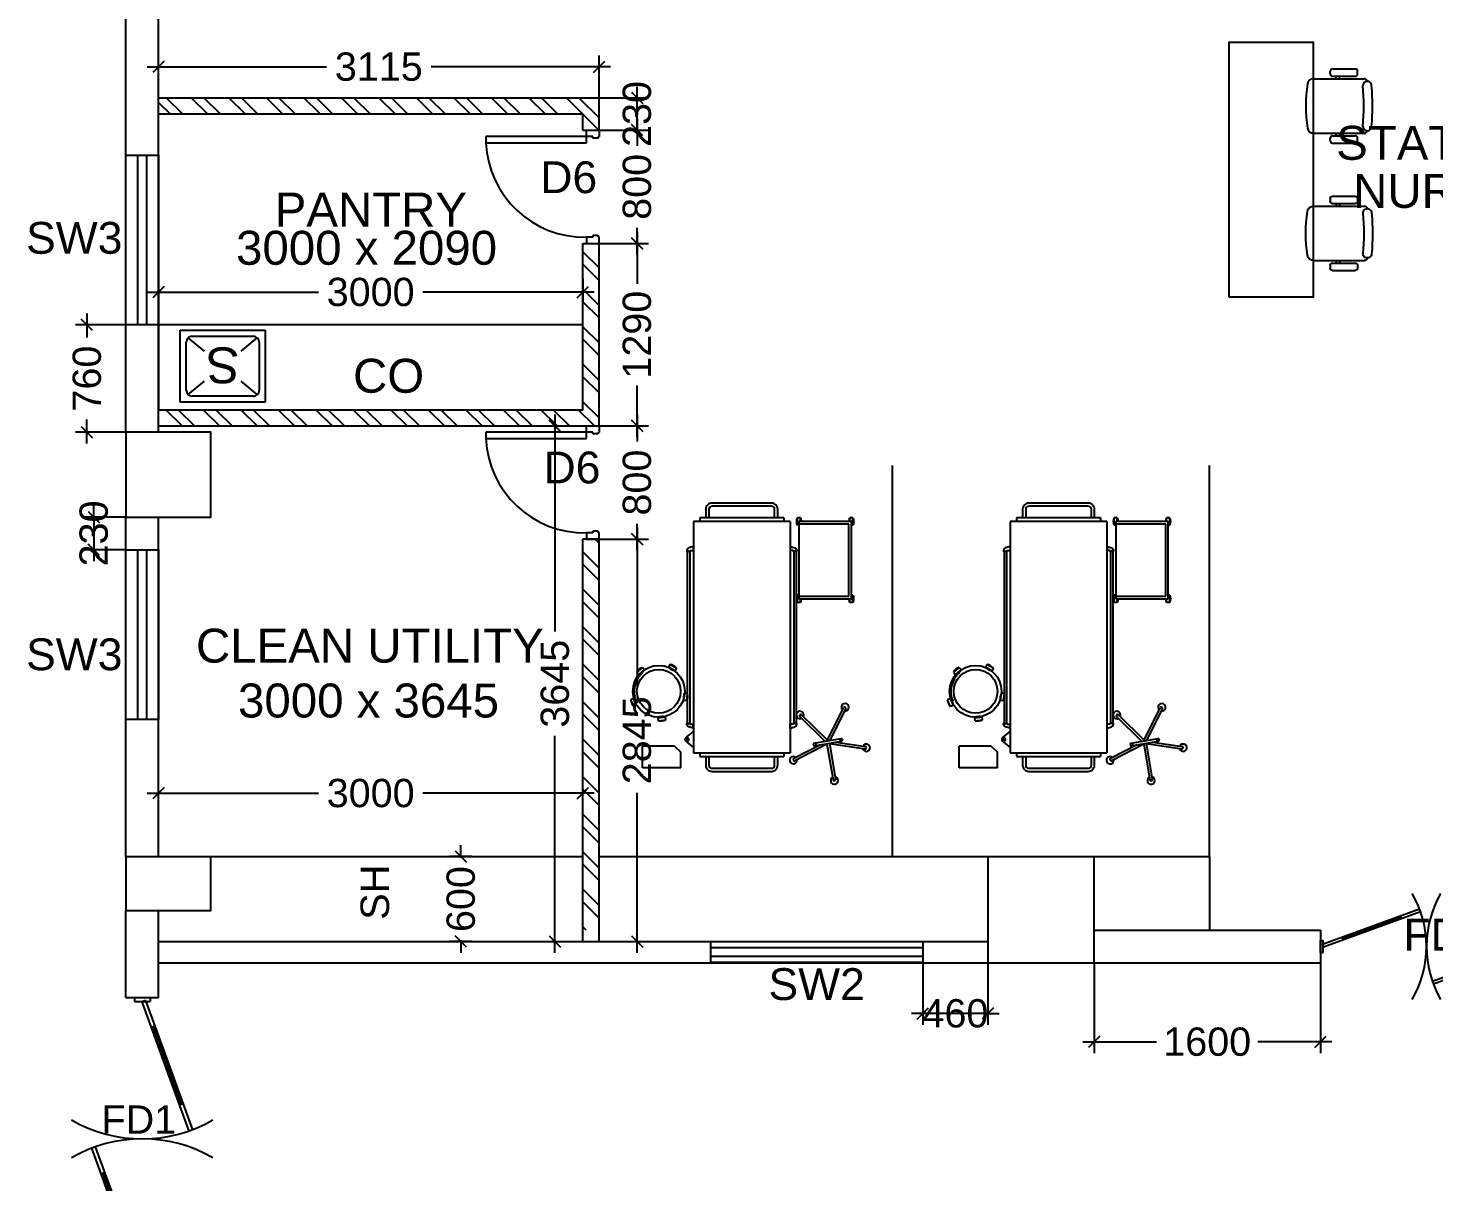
# Model space of a CAD drawing. Extents: x 7897917 to 8423973, y -6487334 to -6173396.
# Drawn here: x 7997062 to 8007001, y -6349780 to -6341623 of the extents above; entities that cross this region are included whole.
import ezdxf
from ezdxf.enums import TextEntityAlignment as Align

# ---------------------------------------------------------------- set-up
doc = ezdxf.new("R2010")
doc.units = 0
doc.header["$LTSCALE"] = 600
doc.header["$MEASUREMENT"] = 0
doc.header["$PDMODE"] = 35
doc.layers.get('0').update_dxf_attribs({"linetype": 'CONTINUOUS'})
doc.layers.get('Defpoints').update_dxf_attribs({"linetype": 'CONTINUOUS'})
for name, color, linetype in [('Beds', 33, 'CONTINUOUS'), ('Counter', 7, 'CONTINUOUS'), ('DOOR', 32, 'CONTINUOUS'), ('Fire Door', 10, 'CONTINUOUS'), ('FURN', 32, 'CONTINUOUS'), ('furniture', 33, 'CONTINUOUS'), ('joinery', 7, 'CONTINUOUS'), ('LA-column', 3, 'CONTINUOUS'), ('LOADING', 140, 'CONTINUOUS'), ('PARTI', 21, 'CONTINUOUS'), ('Parti Hat', 35, 'CONTINUOUS'), ('Room Dim', 1, 'CONTINUOUS'), ('Shleves', 7, 'CONTINUOUS'), ('Sink', 10, 'CONTINUOUS'), ('TEXT', 6, 'CONTINUOUS'), ('Walls', 7, 'CONTINUOUS'), ('WIN', 151, 'CONTINUOUS'), ('Window', 4, 'CONTINUOUS'), ('Working Dim', 5, 'CONTINUOUS')]:
    doc.layers.add(name, color=color, linetype=linetype)
doc.styles.add('ari', font='arial.ttf')
doc.styles.add('ARIAL', font='arial.ttf')
doc.linetypes.add('ZIGZAG', pattern='A,0.0001,-0.2,[131,ltypeshp.shx,S=0.2,R=0,X=-0.2,Y=0],-0.4,[131,ltypeshp.shx,S=0.2,R=180,X=0.2,Y=0],-0.2', length=0.8001)
doc.dimstyles.new('int. dim', dxfattribs={"dimtxt": 450, "dimasz": 80, "dimexe": 80, "dimexo": 0, "dimgap": 70, "dimtad": 0, "dimdec": 0, "dimzin": 12, "dimdsep": 46, "dimtxsty": 'ari', "dimblk": 'OBLIQUE', "dimcen": 2, "dimdle": 80, "dimclrd": 256, "dimclre": 256, "dimclrt": 6, "dimadec": 0, "dimazin": 0, "dimtfac": 1, "dimtdec": 0, "dimtix": 1, "dimtmove": 2, "dimatfit": 3, "dimfxl": 1, "dimtolj": 1, "dimtzin": 0, "dimlwd": -1, "dimlwe": -1, "dimarcsym": 0})

# ---------------------------------------------------------------- blocks, each defined once
blk = doc.blocks.new('A$C15456D16')
at = {"layer": 'Fire Door'}
for p, q in [((969.1, -3.6), (55.6, 329)), ((969.1, -3.6), (55.6, 329)), ((969.2, -3.6), (55.6, 329)), ((978.6, 22.6), (65.1, 355.1)), ((978.6, 22.6), (65.1, 355.1)), ((978.7, 22.6), (65.1, 355.1)), ((247.8, 288.6), (238.3, 262.5)), ((247.8, 288.6), (238.3, 262.5)), ((247.8, 288.6), (238.3, 262.5)), ((791.2, 76), (243, 275.5)), ((791.2, 76), (243, 275.5)), ((791.2, 76), (243, 275.5)), ((-1000, 55.6), (-972.2, 55.6)), ((-1000, -55.6), (-1000, 55.6)), ((-1000, 55.6), (-972.2, 55.6)), ((-1000, -55.6), (-1000, 55.6)), ((-1000, 55.6), (-972.2, 55.6)), ((-1000, -55.6), (-1000, 55.6)), ((-978.6, -22.6), (-969.1, 3.6)), ((-978.6, -22.6), (-969.1, 3.6)), ((-978.6, -22.6), (-969.1, 3.6)), ((-972.2, -55.6), (-972.2, 55.6)), ((-972.2, -55.6), (-972.2, 55.6)), ((-972.2, -55.6), (-972.2, 55.6)), ((-969.1, 3.6), (-55.6, -329)), ((-969.1, 3.6), (-55.6, -329)), ((-969.1, 3.6), (-55.5, -329)), ((795.9, 89.1), (786.4, 63)), ((795.9, 89.1), (786.4, 63)), ((795.9, 89.1), (786.4, 63)), ((978.6, 22.6), (969.1, -3.6)), ((978.6, 22.6), (969.1, -3.6)), ((978.7, 22.6), (969.2, -3.6)), ((1000, 55.6), (972.2, 55.6)), ((972.2, -55.6), (972.2, 55.6)), ((1000, 55.6), (972.2, 55.6)), ((972.2, -55.6), (972.2, 55.6)), ((1000, 55.6), (972.2, 55.6)), ((972.2, -55.6), (972.2, 55.6)), ((1000, -55.6), (1000, 55.6)), ((1000, -55.6), (1000, 55.6)), ((1000, -55.6), (1000, 55.6)), ((-1000, -55.6), (-972.2, -55.6)), ((-1000, -55.6), (-972.2, -55.6)), ((-1000, -55.6), (-972.2, -55.6)), ((-978.6, -22.6), (-65.1, -355.1)), ((-978.6, -22.6), (-65.1, -355.1)), ((-978.6, -22.6), (-65, -355.1)), ((-795.9, -89.1), (-786.4, -63)), ((-795.9, -89.1), (-786.4, -63)), ((-795.9, -89.1), (-786.4, -63)), ((-791.2, -76), (-243, -275.5)), ((-791.2, -76), (-243, -275.5)), ((-791.2, -76), (-243, -275.5)), ((1000, -55.6), (972.2, -55.6)), ((1000, -55.6), (972.2, -55.6)), ((1000, -55.6), (972.2, -55.6)), ((-238.3, -262.5), (-247.8, -288.6)), ((-238.3, -262.5), (-247.8, -288.6)), ((-238.3, -262.5), (-247.8, -288.6))]:
    blk.add_line(p, q, dxfattribs=at)
at = {"layer": 'Fire Door', "extrusion": (0, 0, -1)}
for centre, major_axis, start_param, end_param in [((-1000, 0), (-1000, 0.1), 2.617886, 3.665084), ((-1000, 0), (-1000, 0.1), 2.617886, 3.665084), ((-1000, 0), (-1000, 0.1), 2.617886, 3.665084), ((1000, 0), (1000, 0.1), 2.618102, 3.665299), ((1000, 0), (1000, 0.1), 2.618102, 3.665299), ((1000, 0), (1000, 0.1), 2.618102, 3.665299)]:
    blk.add_ellipse(centre, major_axis=major_axis, ratio=1, start_param=start_param, end_param=end_param, dxfattribs=at)
blk = doc.blocks.new('1000')
at = {"layer": 'DOOR'}
for p, q in [((0, -100), (0, 0)), ((0, 0), (50, 0)), ((50, -100), (0, -100)), ((50, 0), (50, -2)), ((63, -49), (50, -49)), ((50, -49), (50, -100)), ((50, -100), (50, -901)), ((100, -100), (50, -100)), ((63, -13), (61, -13)), ((63, -13), (63, -49)), ((100, -901), (100, -100)), ((837, -13), (837, -49)), ((837, -13), (839, -13)), ((837, -49), (850, -49)), ((850, 0), (850, -2)), ((900, 0), (850, 0)), ((850, -49), (850, -100)), ((850, -100), (900, -100)), ((900, -100), (900, 0)), ((50, -901), (100, -901))]:
    blk.add_line(p, q, dxfattribs=at)
for centre, major_axis, start_param, end_param in [((50, -13), (-7.95, 7.95), 3.926991, 5.497787), ((850, -13), (7.95, 7.95), 0.785398, 2.356194)]:
    blk.add_ellipse(centre, major_axis=major_axis, ratio=1, start_param=start_param, end_param=end_param, dxfattribs=at)
at = {"layer": 'DOOR', "color": 145}
blk.add_ellipse((64, -115), major_axis=(-520, 590), ratio=1, start_param=2.464943, end_param=4.009476, dxfattribs=at)
blk = doc.blocks.new('A$C39DE205D')
at = {"layer": 'Sink'}
for p, q in [((-893, 0), (-893, 1510)), ((-893, 1510), (893, 1510)), ((893, 1510), (893, 0)), ((-767, 252), (-767, 1259)), ((-641, 1384), (641, 1384)), ((767, 1259), (767, 252)), ((893, 0), (-893, 0)), ((641, 126), (-641, 126))]:
    blk.add_line(p, q, dxfattribs=at)
at = {"layer": 'Sink', "color": 8}
for p, q in [((-726, 1351), (-386, 1072)), ((726, 1351), (386, 1072)), ((-386, 439), (-726, 159)), ((386, 439), (726, 159))]:
    blk.add_line(p, q, dxfattribs=at)
at = {"layer": 'Sink'}
for centre, major_axis, start_param, end_param in [((-641, 1259), (2, 126), 0.011958, 1.582755), ((641, 1259), (-2, 126), 4.700431, 6.271227), ((-641, 252), (-1, 126), 1.563194, 3.13399), ((641, 252), (0, 126), 3.142882, 4.713679)]:
    blk.add_ellipse(centre, major_axis=major_axis, ratio=1, start_param=start_param, end_param=end_param, dxfattribs=at)
at = {"layer": 'Sink', "style": 'ARIAL'}
blk.add_text('S', height=755, dxfattribs=at).set_placement((-356, 360, -108))
blk = doc.blocks.new('A$C56AE0732')
at = {"layer": 'Sink', "lineweight": 0, "xscale": 0.3361344542354345, "yscale": 0.3361344542354345, "zscale": 0.3361344542354345, "rotation": 90}
blk.add_blockref('A$C39DE205D', (0, 300.1), dxfattribs=at)
blk = doc.blocks.new('_Oblique')
at = {"color": 0, "linetype": 'ByBlock', "lineweight": -2}
blk.add_line((-0.5, -0.5), (0.5, 0.5), dxfattribs=at)
blk = doc.blocks.new('*D1740')
at = {"layer": 'Defpoints', "color": 0, "transparency": 16777216}
for p in [(7997983.8, -6343385.4, 13.3), (8000983.8, -6343393.9, 20.7), (7997983.8, -6343489.5)]:
    blk.add_point(p, dxfattribs=at)
at = {"layer": 'Working Dim', "transparency": 16777216}
for p, q in [((7997983.8, -6343385.4), (7997983.8, -6343569.5)), ((8000983.8, -6343393.9), (8000983.8, -6343569.5)), ((7997903.8, -6343489.5), (7999115.6, -6343489.5)), ((8001063.8, -6343489.5), (7999852, -6343489.5))]:
    blk.add_line(p, q, dxfattribs=at)
at = {"layer": 'Working Dim', "transparency": 16777216, "xscale": 80, "yscale": 80, "zscale": 80, "rotation": 180}
blk.add_blockref('_Oblique', (7997983.8, -6343489.5), dxfattribs=at)
at = {"layer": 'Working Dim', "transparency": 16777216, "xscale": 80, "yscale": 80, "zscale": 80}
blk.add_blockref('_Oblique', (8000983.8, -6343489.5), dxfattribs=at)
at = {"layer": 'Working Dim', "color": 6, "transparency": 16777216, "insert": (7999483.8, -6343489.5), "char_height": 200, "attachment_point": 5, "style": 'ari'}
blk.add_mtext('\\A1;3000', dxfattribs=at)
blk = doc.blocks.new('*D1745')
at = {"layer": 'Defpoints', "color": 0, "transparency": 16777216}
for p in [(8000983.8, -6347031.9), (7997983.8, -6347400.5, 20.7), (8000983.8, -6347400.5, 20.7)]:
    blk.add_point(p, dxfattribs=at)
at = {"layer": 'Working Dim', "transparency": 16777216}
for p, q in [((7997983.8, -6347400.5), (7997983.8, -6346951.9)), ((8000983.8, -6347400.5), (8000983.8, -6346951.9)), ((7997903.8, -6347031.9), (7999115.6, -6347031.9)), ((8001063.8, -6347031.9), (7999852, -6347031.9))]:
    blk.add_line(p, q, dxfattribs=at)
at = {"layer": 'Working Dim', "transparency": 16777216, "xscale": 80, "yscale": 80, "zscale": 80, "rotation": 180}
blk.add_blockref('_Oblique', (7997983.8, -6347031.9), dxfattribs=at)
at = {"layer": 'Working Dim', "transparency": 16777216, "xscale": 80, "yscale": 80, "zscale": 80}
blk.add_blockref('_Oblique', (8000983.8, -6347031.9), dxfattribs=at)
at = {"layer": 'Working Dim', "color": 6, "transparency": 16777216, "insert": (7999483.8, -6347031.9), "char_height": 200, "attachment_point": 5, "style": 'ari'}
blk.add_mtext('\\A1;3000', dxfattribs=at)
blk = doc.blocks.new('*D1746')
at = {"layer": 'Defpoints', "color": 0, "transparency": 16777216}
for p in [(8000444.4, -6344435.6, 20.7), (8000786.9, -6344435.6), (8000444.4, -6348080.3)]:
    blk.add_point(p, dxfattribs=at)
at = {"layer": 'Working Dim', "transparency": 16777216}
for p, q in [((8000786.9, -6344355.6), (8000786.9, -6345888.6)), ((8000444.4, -6344435.6), (8000866.9, -6344435.6)), ((8000786.9, -6348160.3), (8000786.9, -6346627.3)), ((8000444.4, -6348080.3), (8000866.9, -6348080.3))]:
    blk.add_line(p, q, dxfattribs=at)
at = {"layer": 'Working Dim', "transparency": 16777216, "xscale": 80, "yscale": 80, "zscale": 80}
for p, rotation in [((8000786.9, -6344435.6), 90), ((8000786.9, -6348080.3), 270)]:
    blk.add_blockref('_Oblique', p, dxfattribs=dict(at, rotation=rotation))
at = {"layer": 'Working Dim', "color": 6, "transparency": 16777216, "insert": (8000786.9, -6346257.9), "char_height": 200, "attachment_point": 5, "rotation": 90, "style": 'ari'}
blk.add_mtext('\\A1;3645', dxfattribs=at)
blk = doc.blocks.new('A$C3F1C328A')
at = {"layer": 'furniture'}
for p, q in [((354.9, 204.2), (-2.2, 204.2)), ((44.1, 238.5), (44.1, 256.7)), ((221, 273.8), (61.2, 273.8)), ((221, 221.3), (61.2, 221.3)), ((172.4, 204.2), (172.4, 221.3)), ((195.7, 204.2), (195.7, 221.3)), ((238.2, 238.5), (238.2, 256.7)), ((354.9, -181.9), (-2.2, -181.9)), ((172.4, -198.9), (172.4, -181.9)), ((195.7, -198.9), (195.7, -181.9)), ((44.1, -234.3), (44.1, -216.1)), ((221, -198.9), (61.2, -198.9)), ((221, -251.5), (61.2, -251.5)), ((238.2, -234.3), (238.2, -216.1))]:
    blk.add_line(p, q, dxfattribs=at)
at = {"layer": 'furniture', "extrusion": (0, 0, -1)}
for centre, major_axis, start_param, end_param in [((-2.2, 182.4), (-15.5, -15.5), 0.934239, 2.356194), ((61.2, 256.7), (-12.1, -12.1), 0.785398, 2.356194), ((61.2, 238.5), (12.1, -12.1), 0.785398, 2.356194), ((221, 256.7), (12.1, -12.1), 3.926991, 5.497787), ((221, 238.5), (-12.1, -12.1), 3.926991, 5.497787), ((354.9, 160.5), (-12.6, -41.9), 2.848497, 4.251168), ((1541.4, 11.3), (1599.3, -104.6), 2.986471, 3.166131), ((-24.1, 154.9), (21.7, -21.7), 2.356194, 5.497787), ((1554.9, 11.3), (11.3, -1554.9), 1.485446, 1.670638), ((-524.7, 11.2), (8.6, -935.9), 4.553487, 4.889738), ((-24.1, -132.5), (21.7, -21.7), 5.497787, 8.63938), ((-2.2, -160), (15.5, -15.5), 0.785398, 2.207354), ((354.9, -138.1), (0.5, -43.8), -1.391051, 0.011619), ((61.2, -216.1), (-12.1, -12.1), 0.785398, 2.356194), ((61.2, -234.3), (12.1, -12.1), 0.785398, 2.356194), ((221, -216.1), (12.1, -12.1), 3.926991, 5.497787), ((221, -234.3), (-12.1, -12.1), 3.926991, 5.497787)]:
    blk.add_ellipse(centre, major_axis=major_axis, ratio=1, start_param=start_param, end_param=end_param, dxfattribs=at)
blk = doc.blocks.new('HF12177-P')
for p, q in [((0, 0), (-0.172, 0.237)), ((0, 0), (0.172, 0.237)), ((-0.02, -0.007), (-0.189, 0.225)), ((0.02, -0.007), (0.189, 0.225)), ((-0.063, -0.027), (-0.295, -0.102)), ((-0.01, -0.031), (-0.289, -0.121)), ((-0.12, -0.015), (-0.12, -0.019)), ((-0.112, -0.007), (0.112, -0.007)), ((-0.112, -0.027), (0.112, -0.027)), ((-0.1, -0.007), (-0.1, -0.027)), ((-0.01, -0.031), (-0.01, -0.324)), ((0.01, -0.031), (0.01, -0.324)), ((0.01, -0.031), (0.289, -0.121)), ((0.063, -0.027), (0.295, -0.102)), ((0.1, -0.007), (0.1, -0.027)), ((0.12, -0.015), (0.12, -0.019))]:
    blk.add_line(p, q)
for centre, radius, start, end in [((-0.185, 0.238), 0.03, 325.4712, 286.5288), ((-0.182, 0.23), 0.008, 126.3733, 216), ((0, -0.017), 0.315, 125.6267, 126.3733), ((-0.179, 0.233), 0.008, 36, 125.6267), ((0.185, 0.238), 0.03, 253.4712, 214.5288), ((0.179, 0.233), 0.008, 54.3733, 144), ((0, -0.017), 0.315, 53.6267, 54.3733), ((0.182, 0.23), 0.008, 324, 53.6267), ((-0.3, -0.114), 0.03, 37.4712, 358.5288), ((-0.293, -0.11), 0.008, 108, 197.6267), ((0, -0.017), 0.315, 197.6267, 198.3733), ((-0.112, -0.015), 0.008, 90, 180), ((-0.112, -0.019), 0.008, 180, 270), ((0.112, -0.015), 0.008, 0, 90), ((0.112, -0.019), 0.008, 270, 0), ((0.3, -0.114), 0.03, 181.4712, 142.5288), ((0.293, -0.11), 0.008, 342.3733, 72), ((0, -0.017), 0.315, 341.6267, 342.3733), ((-0.291, -0.114), 0.008, 198.3733, 288), ((0.291, -0.114), 0.008, 252, 341.6267), ((0, -0.332), 0.03, 109.4712, 70.5288), ((-0.002, -0.324), 0.008, 180, 269.6267), ((0, -0.017), 0.315, 269.6267, 270.3733), ((0.002, -0.324), 0.008, 270.3733, 0)]:
    blk.add_arc(centre, radius, start, end)
blk = doc.blocks.new('HF10037A-P')
for p, q in [((-0.03, 0.413), (-0.03, 0.388)), ((0.03, 0.413), (-0.03, 0.413)), ((0.03, 0.388), (-0.03, 0.388)), ((0.03, 0.413), (0.03, 0.388)), ((-0.216, 0.279), (-0.23, 0.221)), ((-0.216, 0.279), (-0.192, 0.273)), ((-0.192, 0.273), (-0.206, 0.215)), ((0.191, 0.27), (0.215, 0.277)), ((0.191, 0.27), (0.209, 0.212)), ((0.191, 0.237), (0.2, 0.24)), ((0.215, 0.277), (0.233, 0.22)), ((-0.23, 0.221), (-0.206, 0.215)), ((0.209, 0.212), (0.233, 0.22)), ((-0.164, 0.006), (-0.149, 0.026)), ((-0.164, 0.006), (-0.116, -0.03)), ((-0.149, 0.026), (-0.101, -0.01)), ((0.096, -0.011), (0.146, 0.023)), ((0.111, 0.011), (0.116, 0.003)), ((0.111, -0.031), (0.16, 0.003)), ((0.16, 0.003), (0.146, 0.023)), ((-0.116, -0.03), (-0.101, -0.01)), ((0.111, -0.031), (0.096, -0.011))]:
    blk.add_line(p, q)
for radius in [0.21, 0.177]:
    blk.add_circle((0, 0.177), radius)
for centre, radius, start, end in [((0, 0.325), 0.0925, 71.0754, 108.9246), ((0, 0.475), 0.0925, 251.0754, 288.9246), ((-0.138, 0.229), 0.0925, 147.3419, 185.1912), ((-0.284, 0.265), 0.0925, 327.3419, 5.1912), ((0, 0.177), 0.2, 303.6037, 17.3657), ((0.284, 0.268), 0.0925, 178.8412, 216.6904), ((0.141, 0.222), 0.0925, 358.8412, 36.6904), ((-0.087, 0.058), 0.0925, 214.1875, 252.0368), ((-0.177, -0.062), 0.0925, 34.1875, 72.0368), ((0.171, -0.066), 0.0925, 105.5121, 143.3614), ((0.086, 0.058), 0.0925, 285.5121, 323.3614)]:
    blk.add_arc(centre, radius, start, end)
blk = doc.blocks.new('ME17678-P')
at = {"layer": 'furniture', "color": 21}
for p, q in [((-0.05, 0.175), (0.26, 0.175)), ((-0.05, 0.175), (-0.05, 0.05)), ((0.26, 0.175), (0.26, 0)), ((0, 0), (-0.05, 0.05)), ((0, 0), (0.26, 0))]:
    blk.add_line(p, q, dxfattribs=at)
blk = doc.blocks.new('A$C6969112B')
at = {"layer": 'furniture', "color": 8}
for p, q in [((521.2, 1792.5), (1116.3, 1792.5)), ((521.2, 1766.3), (521.2, 1792.5)), ((1116.3, 1766.3), (1116.3, 1792.5)), ((428.3, 1689), (477.6, 1728.6)), ((477.6, 1766.3), (1159.9, 1766.3)), ((477.6, 130.9), (477.6, 1766.3)), ((1159.9, 130.9), (1159.9, 1766.3)), ((428.3, 1654.1), (477.6, 1614.5)), ((476, 1595), (476, 1560.9)), ((1161.6, 1595), (1161.6, 1560.9)), ((432.3, 1559.1), (432.3, 1556.9)), ((433.9, 342.6), (433.9, 1556.9)), ((451.4, 342.6), (451.4, 1556.9)), ((453, 1559.1), (453, 1556.9)), ((1184.5, 1559.1), (1184.5, 1556.9)), ((1186.1, 342.6), (1186.1, 1556.9)), ((1203.6, 342.6), (1203.6, 1556.9)), ((1205.2, 1559.1), (1205.2, 1556.9)), ((1234.1, 702.5), (1212.3, 702.5)), ((1212.3, 702.5), (1212.3, 650.2)), ((1234.1, 702.5), (1234.1, 676.4)), ((1605, 702.5), (1583.2, 702.5)), ((1583.2, 702.5), (1583.2, 676.4)), ((1605, 702.5), (1605, 650.2)), ((1223.2, 650.2), (1212.3, 650.2)), ((1223.2, 130.9), (1223.2, 676.4)), ((1223.2, 676.4), (1594.1, 676.4)), ((1223.2, 658.9), (1576.7, 658.9)), ((1576.7, 658.9), (1576.7, 148.4)), ((1594.1, 676.4), (1594.1, 130.9)), ((1605, 650.2), (1594.1, 650.2)), ((432.3, 340.4), (432.3, 342.6)), ((453, 340.4), (453, 342.6)), ((476, 304.5), (476, 338.6)), ((1161.6, 304.5), (1161.6, 338.6)), ((1184.5, 340.4), (1184.5, 342.6)), ((1205.2, 340.4), (1205.2, 342.6)), ((1159.9, 130.9), (477.6, 130.9)), ((521.2, 104.7), (521.2, 130.9)), ((1116.3, 104.7), (521.2, 104.7)), ((1116.3, 104.7), (1116.3, 130.9)), ((1223.2, 157.1), (1212.3, 157.1)), ((1212.3, 157.1), (1212.3, 104.7)), ((1234.1, 104.7), (1212.3, 104.7)), ((1576.7, 148.4), (1223.2, 148.4)), ((1594.1, 130.9), (1223.2, 130.9)), ((1234.1, 130.9), (1234.1, 104.7)), ((1583.2, 130.9), (1583.2, 104.7)), ((1605, 104.7), (1583.2, 104.7)), ((1605, 157.1), (1594.1, 157.1)), ((1605, 157.1), (1605, 104.7))]:
    blk.add_line(p, q, dxfattribs=at)
for points in [[(564.9, 1792.5), (564.9, 1853.6, -0.414214), (608.5, 1897.3), (1029, 1897.3, -0.414214), (1072.7, 1853.6), (1072.7, 1792.5)], [(586.7, 1792.5), (586.7, 1853.6, -0.414214), (608.5, 1875.4), (1029, 1875.4, -0.414214), (1050.8, 1853.6), (1050.8, 1792.5)], [(476, 1592.7), (451.4, 1585, 0.318781), (430, 1563.1), (430, 1559.1), (455.4, 1559.1), (455.4, 1563.1), (476, 1563.1)], [(1161.6, 1592.7), (1186.1, 1585, -0.318781), (1207.6, 1563.1), (1207.6, 1559.1), (1182.1, 1559.1), (1182.1, 1563.1), (1161.6, 1563.1)], [(476, 306.8), (451.4, 314.4, -0.318781), (430, 336.4), (430, 340.4), (455.4, 340.4), (455.4, 336.4), (476, 336.4)], [(1161.6, 306.8), (1186.1, 314.4, 0.318781), (1207.6, 336.4), (1207.6, 340.4), (1182.1, 340.4), (1182.1, 336.4), (1161.6, 336.4)], [(1072.7, 104.7), (1072.7, 43.6, -0.414214), (1029, 0), (608.5, 0, -0.414214), (564.9, 43.6), (564.9, 104.7)], [(1050.8, 104.7), (1050.8, 43.6, -0.414214), (1029, 21.8), (608.5, 21.8, -0.414214), (586.7, 43.6), (586.7, 104.7)]]:
    blk.add_lwpolyline(points, format="xyb", dxfattribs=at)
for points in [[(476, 1595), (477.6, 1595)], [(1161.6, 1595), (1159.9, 1595)], [(432.3, 1556.9), (453, 1556.9)], [(476, 1560.9), (477.6, 1560.9)], [(1161.6, 1560.9), (1159.9, 1560.9)], [(1205.2, 1556.9), (1184.5, 1556.9)], [(432.3, 342.6), (453, 342.6)], [(476, 338.6), (477.6, 338.6)], [(476, 304.5), (477.6, 304.5)], [(1161.6, 338.6), (1159.9, 338.6)], [(1161.6, 304.5), (1159.9, 304.5)], [(1205.2, 342.6), (1184.5, 342.6)]]:
    blk.add_lwpolyline(points, dxfattribs=at)
blk.add_circle((435.1, 1671.6), 9.27, dxfattribs=at)
for centre, radius, start, end in [((440.7, 1671.6), 21.4, 125.42703, 234.57297), ((1288.7, 676.4), 80.7, 161.07536, 198.92464), ((1157.8, 676.4), 80.7, 0, 18.92464), ((1659.6, 676.4), 80.7, 161.07536, 180), ((1528.7, 676.4), 80.7, 341.07536, 18.92464), ((1288.7, 130.9), 80.7, 161.07536, 198.92464), ((1157.8, 130.9), 80.7, 341.07536, 0), ((1659.6, 130.9), 80.7, 180, 198.92464), ((1528.7, 130.9), 80.7, 341.07536, 18.92464)]:
    blk.add_arc(centre, radius, start, end, dxfattribs=at)
at = {"layer": 'LOADING', "color": 8, "yscale": 872.7299101983663, "zscale": 872.7299101979671}
for name, p, xscale, rotation in [('HF12177-P', (1424.7, 1676), -872.7299101979006, 170.2976301882088), ('HF10037A-P', (215.1, 1178), -872.7299102004868, 353.6512974186875)]:
    blk.add_blockref(name, p, dxfattribs=dict(at, xscale=xscale, rotation=rotation))
at = {"layer": 'LOADING', "color": 8, "xscale": -872.7299101983663, "yscale": 872.7299101983663, "zscale": 872.7299101979671}
blk.add_blockref('ME17678-P', (343.2, 1718.8), dxfattribs=at)
blk = doc.blocks.new('*D1748')
at = {"layer": 'Defpoints', "color": 0, "transparency": 16777216}
for p in [(8004597.9, -6348230.5, 1), (8006198.1, -6348230.5), (8006198.1, -6348789.6)]:
    blk.add_point(p, dxfattribs=at)
at = {"layer": 'Working Dim', "transparency": 16777216}
for p, q in [((8004597.9, -6348230.5), (8004597.9, -6348869.6)), ((8006198.1, -6348230.5), (8006198.1, -6348869.6)), ((8004517.9, -6348789.6), (8005039.1, -6348789.6)), ((8006278.1, -6348789.6), (8005756.9, -6348789.6))]:
    blk.add_line(p, q, dxfattribs=at)
at = {"layer": 'Working Dim', "transparency": 16777216, "xscale": 80, "yscale": 80, "zscale": 80, "rotation": 180}
blk.add_blockref('_Oblique', (8004597.9, -6348789.6), dxfattribs=at)
at = {"layer": 'Working Dim', "transparency": 16777216, "xscale": 80, "yscale": 80, "zscale": 80}
blk.add_blockref('_Oblique', (8006198.1, -6348789.6), dxfattribs=at)
at = {"layer": 'Working Dim', "color": 6, "transparency": 16777216, "insert": (8005398, -6348789.6), "char_height": 200, "attachment_point": 5, "style": 'ari'}
blk.add_mtext('\\A1;1600', dxfattribs=at)
blk = doc.blocks.new('*D1749')
at = {"layer": 'Defpoints', "color": 0, "transparency": 16777216}
for p in [(8000199.2, -6347480.3), (8000121.5, -6348080.3), (8000199.2, -6348080.3)]:
    blk.add_point(p, dxfattribs=at)
at = {"layer": 'Working Dim', "transparency": 16777216}
for p, q in [((8000199.2, -6347480.3), (8000041.5, -6347480.3)), ((8000121.5, -6347480.3), (8000121.5, -6347400.3)), ((8000121.5, -6347480.3), (8000121.5, -6347489.2)), ((8000199.2, -6348080.3), (8000041.5, -6348080.3)), ((8000121.5, -6348080.3), (8000121.5, -6348071.5)), ((8000121.5, -6348080.3), (8000121.5, -6348160.3))]:
    blk.add_line(p, q, dxfattribs=at)
at = {"layer": 'Working Dim', "transparency": 16777216, "xscale": 80, "yscale": 80, "zscale": 80}
for p, rotation in [((8000121.5, -6347480.3), 270), ((8000121.5, -6348080.3), 90)]:
    blk.add_blockref('_Oblique', p, dxfattribs=dict(at, rotation=rotation))
at = {"layer": 'Working Dim', "color": 6, "transparency": 16777216, "insert": (8000121.5, -6347780.3), "char_height": 200, "attachment_point": 5, "rotation": 90, "style": 'ari'}
blk.add_mtext('\\A1;600', dxfattribs=at)
blk = doc.blocks.new('*D1751')
at = {"layer": 'Defpoints', "color": 0, "transparency": 16777216}
for p in [(8001101.1, -6345235.6), (8001367, -6345235.6), (8001101.1, -6348080.3)]:
    blk.add_point(p, dxfattribs=at)
at = {"layer": 'Working Dim', "transparency": 16777216}
for p, q in [((8001367, -6345155.6), (8001367, -6346286.9)), ((8001101.1, -6345235.6), (8001447, -6345235.6)), ((8001367, -6348160.3), (8001367, -6347029)), ((8001101.1, -6348080.3), (8001447, -6348080.3))]:
    blk.add_line(p, q, dxfattribs=at)
at = {"layer": 'Working Dim', "transparency": 16777216, "xscale": 80, "yscale": 80, "zscale": 80}
for p, rotation in [((8001367, -6345235.6), 90), ((8001367, -6348080.3), 270)]:
    blk.add_blockref('_Oblique', p, dxfattribs=dict(at, rotation=rotation))
at = {"layer": 'Working Dim', "color": 6, "transparency": 16777216, "insert": (8001367, -6346658), "char_height": 200, "attachment_point": 5, "rotation": 90, "style": 'ari'}
blk.add_mtext('\\A1;2845', dxfattribs=at)
blk = doc.blocks.new('*D1752')
at = {"layer": 'Defpoints', "color": 0, "transparency": 16777216}
for p in [(8001098.8, -6344435.6), (8001367, -6344435.6), (8001101.1, -6345235.6)]:
    blk.add_point(p, dxfattribs=at)
at = {"layer": 'Working Dim', "transparency": 16777216}
for p, q in [((8001367, -6344355.6), (8001367, -6344544.9)), ((8001098.8, -6344435.6), (8001447, -6344435.6)), ((8001367, -6345315.6), (8001367, -6345126.3)), ((8001101.1, -6345235.6), (8001447, -6345235.6))]:
    blk.add_line(p, q, dxfattribs=at)
at = {"layer": 'Working Dim', "transparency": 16777216, "xscale": 80, "yscale": 80, "zscale": 80}
for p, rotation in [((8001367, -6344435.6), 90), ((8001367, -6345235.6), 270)]:
    blk.add_blockref('_Oblique', p, dxfattribs=dict(at, rotation=rotation))
at = {"layer": 'Working Dim', "color": 6, "transparency": 16777216, "insert": (8001367, -6344835.6), "char_height": 200, "attachment_point": 5, "rotation": 90, "style": 'ari'}
blk.add_mtext('\\A1;800', dxfattribs=at)
blk = doc.blocks.new('*D1753')
at = {"layer": 'Defpoints', "color": 0, "transparency": 16777216}
for p in [(8001098.8, -6343145), (8001367, -6343145), (8001098.8, -6344435.6)]:
    blk.add_point(p, dxfattribs=at)
at = {"layer": 'Working Dim', "transparency": 16777216}
for p, q in [((8001367, -6343065), (8001367, -6343431.4)), ((8001098.8, -6343145), (8001447, -6343145)), ((8001367, -6344515.6), (8001367, -6344149.2)), ((8001098.8, -6344435.6), (8001447, -6344435.6))]:
    blk.add_line(p, q, dxfattribs=at)
at = {"layer": 'Working Dim', "transparency": 16777216, "xscale": 80, "yscale": 80, "zscale": 80}
for p, rotation in [((8001367, -6343145), 90), ((8001367, -6344435.6), 270)]:
    blk.add_blockref('_Oblique', p, dxfattribs=dict(at, rotation=rotation))
at = {"layer": 'Working Dim', "color": 6, "transparency": 16777216, "insert": (8001367, -6343790.3), "char_height": 200, "attachment_point": 5, "rotation": 90, "style": 'ari'}
blk.add_mtext('\\A1;1290', dxfattribs=at)
blk = doc.blocks.new('*D1754')
at = {"layer": 'Defpoints', "color": 0, "transparency": 16777216}
for p in [(8001098.8, -6342345), (8001367, -6342345), (8001098.8, -6343145)]:
    blk.add_point(p, dxfattribs=at)
at = {"layer": 'Working Dim', "transparency": 16777216}
for p, q in [((8001367, -6342265), (8001367, -6342454.3)), ((8001098.8, -6342345), (8001447, -6342345)), ((8001367, -6343225), (8001367, -6343035.8)), ((8001098.8, -6343145), (8001447, -6343145))]:
    blk.add_line(p, q, dxfattribs=at)
at = {"layer": 'Working Dim', "transparency": 16777216, "xscale": 80, "yscale": 80, "zscale": 80}
for p, rotation in [((8001367, -6342345), 90), ((8001367, -6343145), 270)]:
    blk.add_blockref('_Oblique', p, dxfattribs=dict(at, rotation=rotation))
at = {"layer": 'Working Dim', "color": 6, "transparency": 16777216, "insert": (8001367, -6342745), "char_height": 200, "attachment_point": 5, "rotation": 90, "style": 'ari'}
blk.add_mtext('\\A1;800', dxfattribs=at)
blk = doc.blocks.new('*D1755')
at = {"layer": 'Defpoints', "color": 0, "transparency": 16777216}
for p in [(8001098.8, -6342115), (8001367, -6342115), (8001098.8, -6342345)]:
    blk.add_point(p, dxfattribs=at)
at = {"layer": 'Working Dim', "transparency": 16777216}
for p, q in [((8001098.8, -6342115), (8001447, -6342115)), ((8001367, -6342115), (8001367, -6342035)), ((8001367, -6342345), (8001367, -6342115)), ((8001098.8, -6342345), (8001447, -6342345)), ((8001367, -6342345), (8001367, -6342425))]:
    blk.add_line(p, q, dxfattribs=at)
at = {"layer": 'Working Dim', "transparency": 16777216, "xscale": 80, "yscale": 80, "zscale": 80}
for p, rotation in [((8001367, -6342115), 270), ((8001367, -6342345), 90)]:
    blk.add_blockref('_Oblique', p, dxfattribs=dict(at, rotation=rotation))
at = {"layer": 'Working Dim', "color": 6, "transparency": 16777216, "insert": (8001367, -6342230), "char_height": 200, "attachment_point": 5, "rotation": 90, "style": 'ari'}
blk.add_mtext('\\A1;230', dxfattribs=at)
blk = doc.blocks.new('*D1756')
at = {"layer": 'Defpoints', "color": 0, "transparency": 16777216}
for p in [(8001098.8, -6341896.4), (7997983.8, -6342115), (8001098.8, -6342115)]:
    blk.add_point(p, dxfattribs=at)
at = {"layer": 'Working Dim', "transparency": 16777216}
for p, q in [((7997983.8, -6342115), (7997983.8, -6341816.4)), ((8001098.8, -6342115), (8001098.8, -6341816.4)), ((7997903.8, -6341896.4), (7999172, -6341896.4)), ((8001178.8, -6341896.4), (7999910.6, -6341896.4))]:
    blk.add_line(p, q, dxfattribs=at)
at = {"layer": 'Working Dim', "transparency": 16777216, "xscale": 80, "yscale": 80, "zscale": 80, "rotation": 180}
blk.add_blockref('_Oblique', (7997983.8, -6341896.4), dxfattribs=at)
at = {"layer": 'Working Dim', "transparency": 16777216, "xscale": 80, "yscale": 80, "zscale": 80}
blk.add_blockref('_Oblique', (8001098.8, -6341896.4), dxfattribs=at)
at = {"layer": 'Working Dim', "color": 6, "transparency": 16777216, "insert": (7999541.3, -6341896.4), "char_height": 200, "attachment_point": 5, "style": 'ari'}
blk.add_mtext('\\A1;3115', dxfattribs=at)
blk = doc.blocks.new('*D1766')
at = {"layer": 'Defpoints', "color": 0, "transparency": 16777216}
for p in [(8003387.9, -6348230.4, -4.1), (8003847.9, -6348230.4), (8003387.9, -6348589.1)]:
    blk.add_point(p, dxfattribs=at)
at = {"layer": 'Working Dim', "transparency": 16777216}
for p, q in [((8003387.9, -6348230.4), (8003387.9, -6348669.1)), ((8003847.9, -6348230.4), (8003847.9, -6348669.1)), ((8003387.9, -6348589.1), (8003307.9, -6348589.1)), ((8003847.9, -6348589.1), (8003387.9, -6348589.1)), ((8003847.9, -6348589.1), (8003927.9, -6348589.1))]:
    blk.add_line(p, q, dxfattribs=at)
at = {"layer": 'Working Dim', "transparency": 16777216, "xscale": 80, "yscale": 80, "zscale": 80}
blk.add_blockref('_Oblique', (8003387.9, -6348589.1), dxfattribs=at)
at = {"layer": 'Working Dim', "transparency": 16777216, "xscale": 80, "yscale": 80, "zscale": 80, "rotation": 180}
blk.add_blockref('_Oblique', (8003847.9, -6348589.1), dxfattribs=at)
at = {"layer": 'Working Dim', "color": 6, "transparency": 16777216, "insert": (8003617.9, -6348589.1), "char_height": 200, "attachment_point": 5, "style": 'ari'}
blk.add_mtext('\\A1;460', dxfattribs=at)
blk = doc.blocks.new('*D2510')
at = {"layer": 'Defpoints', "color": 0, "transparency": 16777216}
for p in [(7997478.1, -6343720.6), (7997753.8, -6343720.6, 15.6), (7997753.8, -6344480.5)]:
    blk.add_point(p, dxfattribs=at)
at = {"layer": 'Working Dim', "transparency": 16777216}
for p, q in [((7997478.1, -6343640.6), (7997478.1, -6343810.8)), ((7997753.8, -6343720.6), (7997398.1, -6343720.6)), ((7997478.1, -6344560.5), (7997478.1, -6344390.3)), ((7997753.8, -6344480.5), (7997398.1, -6344480.5))]:
    blk.add_line(p, q, dxfattribs=at)
at = {"layer": 'Working Dim', "transparency": 16777216, "xscale": 80, "yscale": 80, "zscale": 80}
for p, rotation in [((7997478.1, -6343720.6), 90), ((7997478.1, -6344480.5), 270)]:
    blk.add_blockref('_Oblique', p, dxfattribs=dict(at, rotation=rotation))
at = {"layer": 'Working Dim', "color": 6, "transparency": 16777216, "insert": (7997478.1, -6344100.6), "char_height": 200, "attachment_point": 5, "rotation": 90, "style": 'ari'}
blk.add_mtext('\\A1;760', dxfattribs=at)
blk = doc.blocks.new('*D2511')
at = {"layer": 'Defpoints', "color": 0, "transparency": 16777216}
for p in [(7997753.8, -6345080.4, -8.7), (7997526.6, -6345310.4), (7997753.8, -6345310.4, -8.7)]:
    blk.add_point(p, dxfattribs=at)
at = {"layer": 'Working Dim', "transparency": 16777216}
for p, q in [((7997526.6, -6345080.4), (7997526.6, -6345000.4)), ((7997753.8, -6345080.4), (7997446.6, -6345080.4)), ((7997526.6, -6345080.4), (7997526.6, -6345310.4)), ((7997753.8, -6345310.4), (7997446.6, -6345310.4)), ((7997526.6, -6345310.4), (7997526.6, -6345390.4))]:
    blk.add_line(p, q, dxfattribs=at)
at = {"layer": 'Working Dim', "transparency": 16777216, "xscale": 80, "yscale": 80, "zscale": 80}
for p, rotation in [((7997526.6, -6345080.4), 270), ((7997526.6, -6345310.4), 90)]:
    blk.add_blockref('_Oblique', p, dxfattribs=dict(at, rotation=rotation))
at = {"layer": 'Working Dim', "color": 6, "transparency": 16777216, "insert": (7997526.6, -6345195.4), "char_height": 200, "attachment_point": 5, "rotation": 90, "style": 'ari'}
blk.add_mtext('\\A1;230', dxfattribs=at)

msp = doc.modelspace()

# ---------------------------------------------------------------- hatches: boundary and pattern name
at = {"layer": 'Parti Hat'}
h = msp.add_hatch(dxfattribs=at)
h.set_pattern_fill('ANSI32', color=256, scale=500, style=0)
h.set_pattern_definition([(315, (0, -12710011.02), (-132.5825215, -132.5825215), []), (315, (88.39, -12710011.02), (-132.5825215, -132.5825215), [])])
h.paths.add_polyline_path([(7997983.782, -6342115.02), (7997983.782, -6342230.02), (8000983.784, -6342230.019), (8000983.784, -6342345.019), (8001098.784, -6342345.019), (8001098.784, -6342115.019)])
h.paths.add_polyline_path([(8000983.784, -6345235.587), (8000983.784, -6348000.528), (8001098.784, -6348000.528), (8001098.784, -6345235.587)])
h.paths.add_polyline_path([(7997983.784, -6344330.402), (7997983.784, -6344330.403), (7997983.784, -6344435.588), (8001098.784, -6344435.587), (8001098.784, -6343145.019), (8000983.784, -6343145.019), (8000983.784, -6344320.587), (7997983.784, -6344320.588)])

# ---------------------------------------------------------------- linework, layer by layer
at = {"layer": 'Beds', "linetype": 'ZIGZAG', "ltscale": 0.6}
for p, q in [((8003174.153, -6347480.526), (8003174.153, -6344715.575)), ((8005413.654, -6347480.526), (8005413.654, -6344715.575))]:
    msp.add_line(p, q, dxfattribs=at)
at = {"layer": 'Counter'}
for points, elevation in [([(8005550.516, -6343523.712), (8006150.516, -6343523.712), (8006150.516, -6341723.614), (8005550.516, -6341723.614)], 3.15), ([(8000983.784, -6343720.587), (7997983.784, -6343720.587), (7997983.784, -6344320.587), (8000983.784, -6344320.587)], 15.556)]:
    msp.add_lwpolyline(points, close=True, dxfattribs=dict(at, elevation=elevation))
at = {"layer": 'FURN'}
msp.add_lwpolyline([(8005550.516, -6343523.712), (8006150.516, -6343523.712), (8006150.516, -6341723.614), (8005550.516, -6341723.614)], close=True, dxfattribs=at)
at = {"layer": 'LA-column', "color": 2}
for points, elevation in [([(7997753.871, -6345080.431), (7998353.871, -6345080.431), (7998353.871, -6344480.431), (7997753.871, -6344480.431)], -8.668), ([(7997753.871, -6347860.547), (7998353.871, -6347860.547), (7998353.871, -6347480.547), (7997753.871, -6347480.547)], -12.768), ([(8003847.872, -6348230.477), (8004597.872, -6348230.477), (8004597.872, -6347480.477), (8003847.872, -6347480.477)], 11176.851)]:
    msp.add_lwpolyline(points, close=True, dxfattribs=dict(at, elevation=elevation))
at = {"layer": 'PARTI'}
for p, q in [((7997983.784, -6342115.02), (8001098.784, -6342115.019)), ((7997983.784, -6342230.02), (8000983.784, -6342230.019)), ((8000983.784, -6342345.019), (8001098.784, -6342345.019)), ((8000983.784, -6343145.03), (8001098.784, -6343145.03)), ((7997983.784, -6344320.587), (8000983.784, -6344320.587)), ((7997983.784, -6344435.587), (8001098.784, -6344435.587)), ((8005413.654, -6347480.526), (8001098.784, -6347480.526)), ((8005413.654, -6347480.526), (8005413.654, -6348000.413))]:
    msp.add_line(p, q, dxfattribs=at)
at = {"layer": 'PARTI', "extrusion": (-0.000145144, -2.25336e-17, 1)}
for p, q in [((8001098.784, -6342345.019), (8001098.784, -6342115.019)), ((8000983.784, -6342345.019), (8000983.784, -6342230.019)), ((8000983.784, -6344320.587), (8000983.784, -6343145.03)), ((8001098.784, -6344435.587), (8001098.784, -6343145.03)), ((8000983.784, -6348080.312), (8000983.784, -6345235.587)), ((8001098.784, -6348080.312), (8001098.784, -6345235.587))]:
    msp.add_line(p, q, dxfattribs=at)
at = {"layer": 'PARTI', "flags": 128}
msp.add_lwpolyline([(8001098.784, -6345235.587), (8000983.784, -6345235.587)], dxfattribs=at)
at = {"layer": 'Walls'}
for p, q in [((7997753.781, -6344480.515), (7997753.781, -6337765.466)), ((7997983.779, -6344480.515), (7997983.779, -6340995.415)), ((7998353.871, -6347480.312), (8000983.784, -6347480.312)), ((7997983.604, -6348080.312), (8003848.32, -6348080.312)), ((8004598.321, -6348000.413), (8006198.07, -6348000.413)), ((8006198.07, -6348000.413), (8006198.07, -6348230.413)), ((7997984.32, -6348230.416), (8003847.872, -6348230.416)), ((8004598.321, -6348230.413), (8006198.07, -6348230.413)), ((7997753.604, -6348475.61), (7997983.604, -6348475.61))]:
    msp.add_line(p, q, dxfattribs=at)
at = {"layer": 'Walls', "linetype": 'Continuous'}
for p, q in [((7997753.781, -6347480.466), (7997753.781, -6345080.431, -8.668)), ((7997983.781, -6347480.466), (7997983.781, -6345080.431)), ((7997753.604, -6348475.61), (7997753.604, -6347860.63)), ((7997983.604, -6348475.61), (7997983.604, -6347860.63))]:
    msp.add_line(p, q, dxfattribs=at)
at = {"layer": 'WIN', "linetype": 'Continuous', "elevation": -4.1}
for points in [[(8001887.872, -6348080.312), (8003387.872, -6348080.312), (8003387.872, -6348227.529), (8001887.872, -6348227.529)], [(8001887.872, -6348121.704), (8003387.872, -6348121.704), (8003387.872, -6348186.137), (8001887.872, -6348186.137)]]:
    msp.add_lwpolyline(points, close=True, dxfattribs=at)
at = {"layer": 'Window'}
for points, elevation in [([(7997983.784, -6342520.587), (7997983.784, -6343720.587), (7997753.784, -6343720.587), (7997753.784, -6342520.587)], 15.556), ([(7997899.389, -6342520.587), (7997899.389, -6343720.587), (7997838.18, -6343720.587), (7997838.18, -6342520.587)], 15.556), ([(7997983.872, -6345310.431), (7997983.872, -6346510.431), (7997753.871, -6346510.431), (7997753.871, -6345310.431)], -8.668), ([(7997899.476, -6345310.431), (7997899.476, -6346510.431), (7997838.267, -6346510.431), (7997838.267, -6345310.431)], -8.668)]:
    msp.add_lwpolyline(points, close=True, dxfattribs=dict(at, elevation=elevation))

# ---------------------------------------------------------------- block references
at = {"layer": 'Beds', "xscale": -1, "rotation": 180}
for p in [(8001288.723, -6344980.394), (8003528.223, -6344980.394)]:
    msp.add_blockref('A$C6969112B', p, dxfattribs=at)
at = {"layer": 'DOOR', "linetype": 'Continuous'}
for p, xscale, yscale, zscale, rotation in [((8001098.784, -6342345.124), 0.8887847382575504, 0.8887847382575504, 0.8887847382575504, 270.0000130732732), ((8001098.784, -6344435.703), 0.8887662012130254, 0.8887662012130254, 0.8887662012130254, 270.0000130885557)]:
    msp.add_blockref('1000', p, dxfattribs=dict(at, xscale=xscale, yscale=yscale, zscale=zscale, rotation=rotation))
at = {"layer": 'Fire Door', "color": 3, "lineweight": 0, "xscale": -0.75, "yscale": 0.75, "zscale": 0.75}
msp.add_blockref('A$C15456D16', (8006948.084, -6348115.413), dxfattribs=at)
at = {"layer": 'Fire Door', "color": 3, "lineweight": 0, "xscale": -1, "rotation": 270}
msp.add_blockref('A$C15456D16', (7997868.604, -6349475.628), dxfattribs=at)
at = {"layer": 'FURN', "color": 6, "xscale": -1}
msp.add_blockref('A$C3F1C328A', (8006505.459, -6342184.823), dxfattribs=at)
at = {"layer": 'FURN', "color": 6, "rotation": 180}
msp.add_blockref('A$C3F1C328A', (8006505.459, -6343062.503), dxfattribs=at)
at = {"layer": 'Sink', "lineweight": 0, "rotation": 90}
msp.add_blockref('A$C56AE0732', (7998737.755, -6343758.978), dxfattribs=at)

# ---------------------------------------------------------------- texts
at = {"layer": 'Counter', "color": 10, "style": 'ARIAL'}
msp.add_text('CO', height=240, dxfattribs=at).set_placement((7999359.28, -6344200.672, -4.95))
at = {"layer": 'Fire Door', "lineweight": 0, "style": 'ari'}
msp.add_text('FD2', height=225, dxfattribs=at).set_placement((8007081.923, -6348144.567), align=Align.CENTER)
at = {"layer": 'Fire Door', "style": 'ARIAL'}
msp.add_text('FD1', height=200, dxfattribs=at).set_placement((7997844.896, -6349438.69), align=Align.CENTER)
at = {"layer": 'joinery', "style": 'ari'}
for s, p in [('D6', (8000884.352, -6342789.538)), ('SW3', (7997388.293, -6343218.134, 15.556)), ('D6', (8000907.272, -6344841.755)), ('SW3', (7997388.293, -6346162.509, 15.556)), ('SW2', (8002636.966, -6348493.98, -11180.951))]:
    msp.add_text(s, height=225, dxfattribs=at).set_placement(p, align=Align.CENTER)
at = {"layer": 'Room Dim', "style": 'ARIAL'}
for s, p in [('3000 x 2090', (7999454.834, -6343295.831)), ('3000 x 3645', (7999468.785, -6346496.615))]:
    msp.add_text(s, height=240, dxfattribs=at).set_placement(p, align=Align.CENTER)
at = {"layer": 'Shleves', "color": 10, "style": 'ARIAL', "width": 1}
msp.add_text('SH', height=201.1694, rotation=90, dxfattribs=at).set_placement((7999613.665, -6347926.814, -6.916))
at = {"layer": 'TEXT', "color": 7, "style": 'ARIAL'}
for s, p in [('STATION', (8007036.303, -6342553.831)), ('NURSE', (8007016.331, -6342893.743)), ('PANTRY', (7999485.345, -6343025.81)), ('CLEAN UTILITY', (7999478.28, -6346108.584))]:
    msp.add_text(s, height=240, dxfattribs=at).set_placement(p, align=Align.CENTER)

# ---------------------------------------------------------------- dimensions: what is measured, and where the dimension line sits
at = {"layer": 'Working Dim'}
for base, p1, p2, picture, middle in [((8001098.811, -6341896.389), (7997983.782, -6342115.02), (8001098.811, -6342115.019), '*D1756', (7999541.296, -6341896.389)), ((8003387.872, -6348589.066), (8003847.872, -6348230.416), (8003387.872, -6348230.416, -4.1), '*D1766', (8003617.872, -6348589.066)), ((8006198.07, -6348789.602), (8004597.872, -6348230.453, 1.031), (8006198.07, -6348230.452), '*D1748', (8005397.971, -6348789.602))]:
    dim = msp.add_linear_dim(base=base, p1=p1, p2=p2, dimstyle='int. dim', override={"dimtxt": 200, "dimarcsym": 1}, dxfattribs=at)
    dim.commit()
    dim.dimension.update_dxf_attribs({"geometry": picture, "text_midpoint": middle})
for base, p1, p2, angle, override, picture, middle in [((8001366.954, -6342115.019), (8001098.79, -6342345.019), (8001098.79, -6342115.019), 270, {"dimtxt": 200, "dimarcsym": 1}, '*D1755', (8001366.954, -6342230.019)), ((8001366.954, -6342345.019), (8001098.79, -6343145.03), (8001098.79, -6342345.019), 270, {"dimtxt": 200, "dimarcsym": 1}, '*D1754', (8001366.954, -6342745.025)), ((7997983.783, -6343489.479), (8000983.784, -6343393.912, 20.726), (7997983.783, -6343385.425, 13.302), 180, {"dimtxt": 200}, '*D1740', (7999483.784, -6343489.479)), ((7997478.098, -6343720.587), (7997753.781, -6344480.515), (7997753.784, -6343720.587, 15.556), 90, {"dimtxt": 200, "dimarcsym": 1}, '*D2510', (7997478.098, -6344100.551)), ((8000786.921, -6344435.587), (8000444.359, -6348080.312), (8000444.359, -6344435.587, 20.687), 270, {"dimtxt": 200}, '*D1746', (8000786.921, -6346257.95)), ((8001366.954, -6344435.587), (8001101.095, -6345235.593), (8001098.784, -6344435.587), 270, {"dimtxt": 200, "dimarcsym": 1}, '*D1752', (8001366.954, -6344835.59)), ((7997526.614, -6345310.431), (7997753.781, -6345080.431, -8.668), (7997753.781, -6345310.431, -8.668), 90, {"dimtxt": 200}, '*D2511', (7997526.614, -6345195.431)), ((8001366.954, -6345235.593), (8001101.095, -6348080.312), (8001101.095, -6345235.593), 270, {"dimtxt": 200, "dimarcsym": 1}, '*D1751', (8001366.954, -6346657.952)), ((8000983.784, -6347031.901), (7997983.783, -6347400.528, 20.739), (8000983.784, -6347400.528, 20.739), 180, {"dimtxt": 200}, '*D1745', (7999483.783, -6347031.901)), ((8000121.528, -6348080.312), (8000199.157, -6347480.312), (8000199.157, -6348080.312), 270, {"dimtxt": 200, "dimarcsym": 1}, '*D1749', (8000121.528, -6347780.312))]:
    dim = msp.add_linear_dim(base=base, p1=p1, p2=p2, angle=angle, dimstyle='int. dim', override=override, dxfattribs=at)
    dim.commit()
    dim.dimension.update_dxf_attribs({"geometry": picture, "text_midpoint": middle})
dim = msp.add_linear_dim(base=(8001366.954, -6343145.03), p1=(8001098.784, -6344435.587), p2=(8001098.79, -6343145.03), angle=270, text='1290', dimstyle='int. dim', override={"dimtxt": 200, "dimarcsym": 1}, dxfattribs=at)
dim.commit()
dim.dimension.update_dxf_attribs({"geometry": '*D1753', "text_midpoint": (8001366.954, -6343790.309)})

doc.saveas('drawing.dxf')
